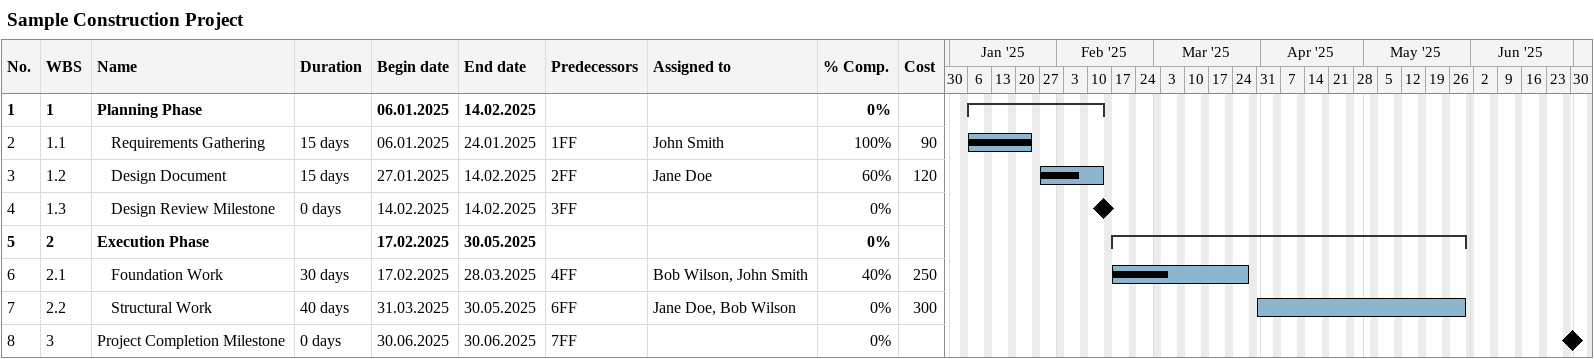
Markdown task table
Sample Construction Project

| ID | WBS | Task | Duration | Start | Finish | Predecessors | Resources | % complete | Cost |
|---|---|---|---|---|---|---|---|---|---|
| 1 | 1 | **Planning Phase** |  | 2025-01-06 | 2025-02-14 |  |  | 0 |  |
| 2 | 1.1 | Requirements Gathering | 15d | 2025-01-06 | 2025-01-24 | 1FF | John Smith | 100 | 90 |
| 3 | 1.2 | Design Document | 15d | 2025-01-27 | 2025-02-14 | 2FF | Jane Doe | 60 | 120 |
| 4 | 1.3 | Design Review Milestone | 0d | 2025-02-14 | 2025-02-14 | 3FF |  | 0 |  |
| 5 | 2 | **Execution Phase** |  | 2025-02-17 | 2025-05-30 |  |  | 0 |  |
| 6 | 2.1 | Foundation Work | 30d | 2025-02-17 | 2025-03-28 | 4FF | Bob Wilson, John Smith | 40 | 250 |
| 7 | 2.2 | Structural Work | 40d | 2025-03-31 | 2025-05-30 | 6FF | Jane Doe, Bob Wilson | 0 | 300 |
| 8 | 3 | Project Completion Milestone | 0d | 2025-06-30 | 2025-06-30 | 7FF |  | 0 |  |
